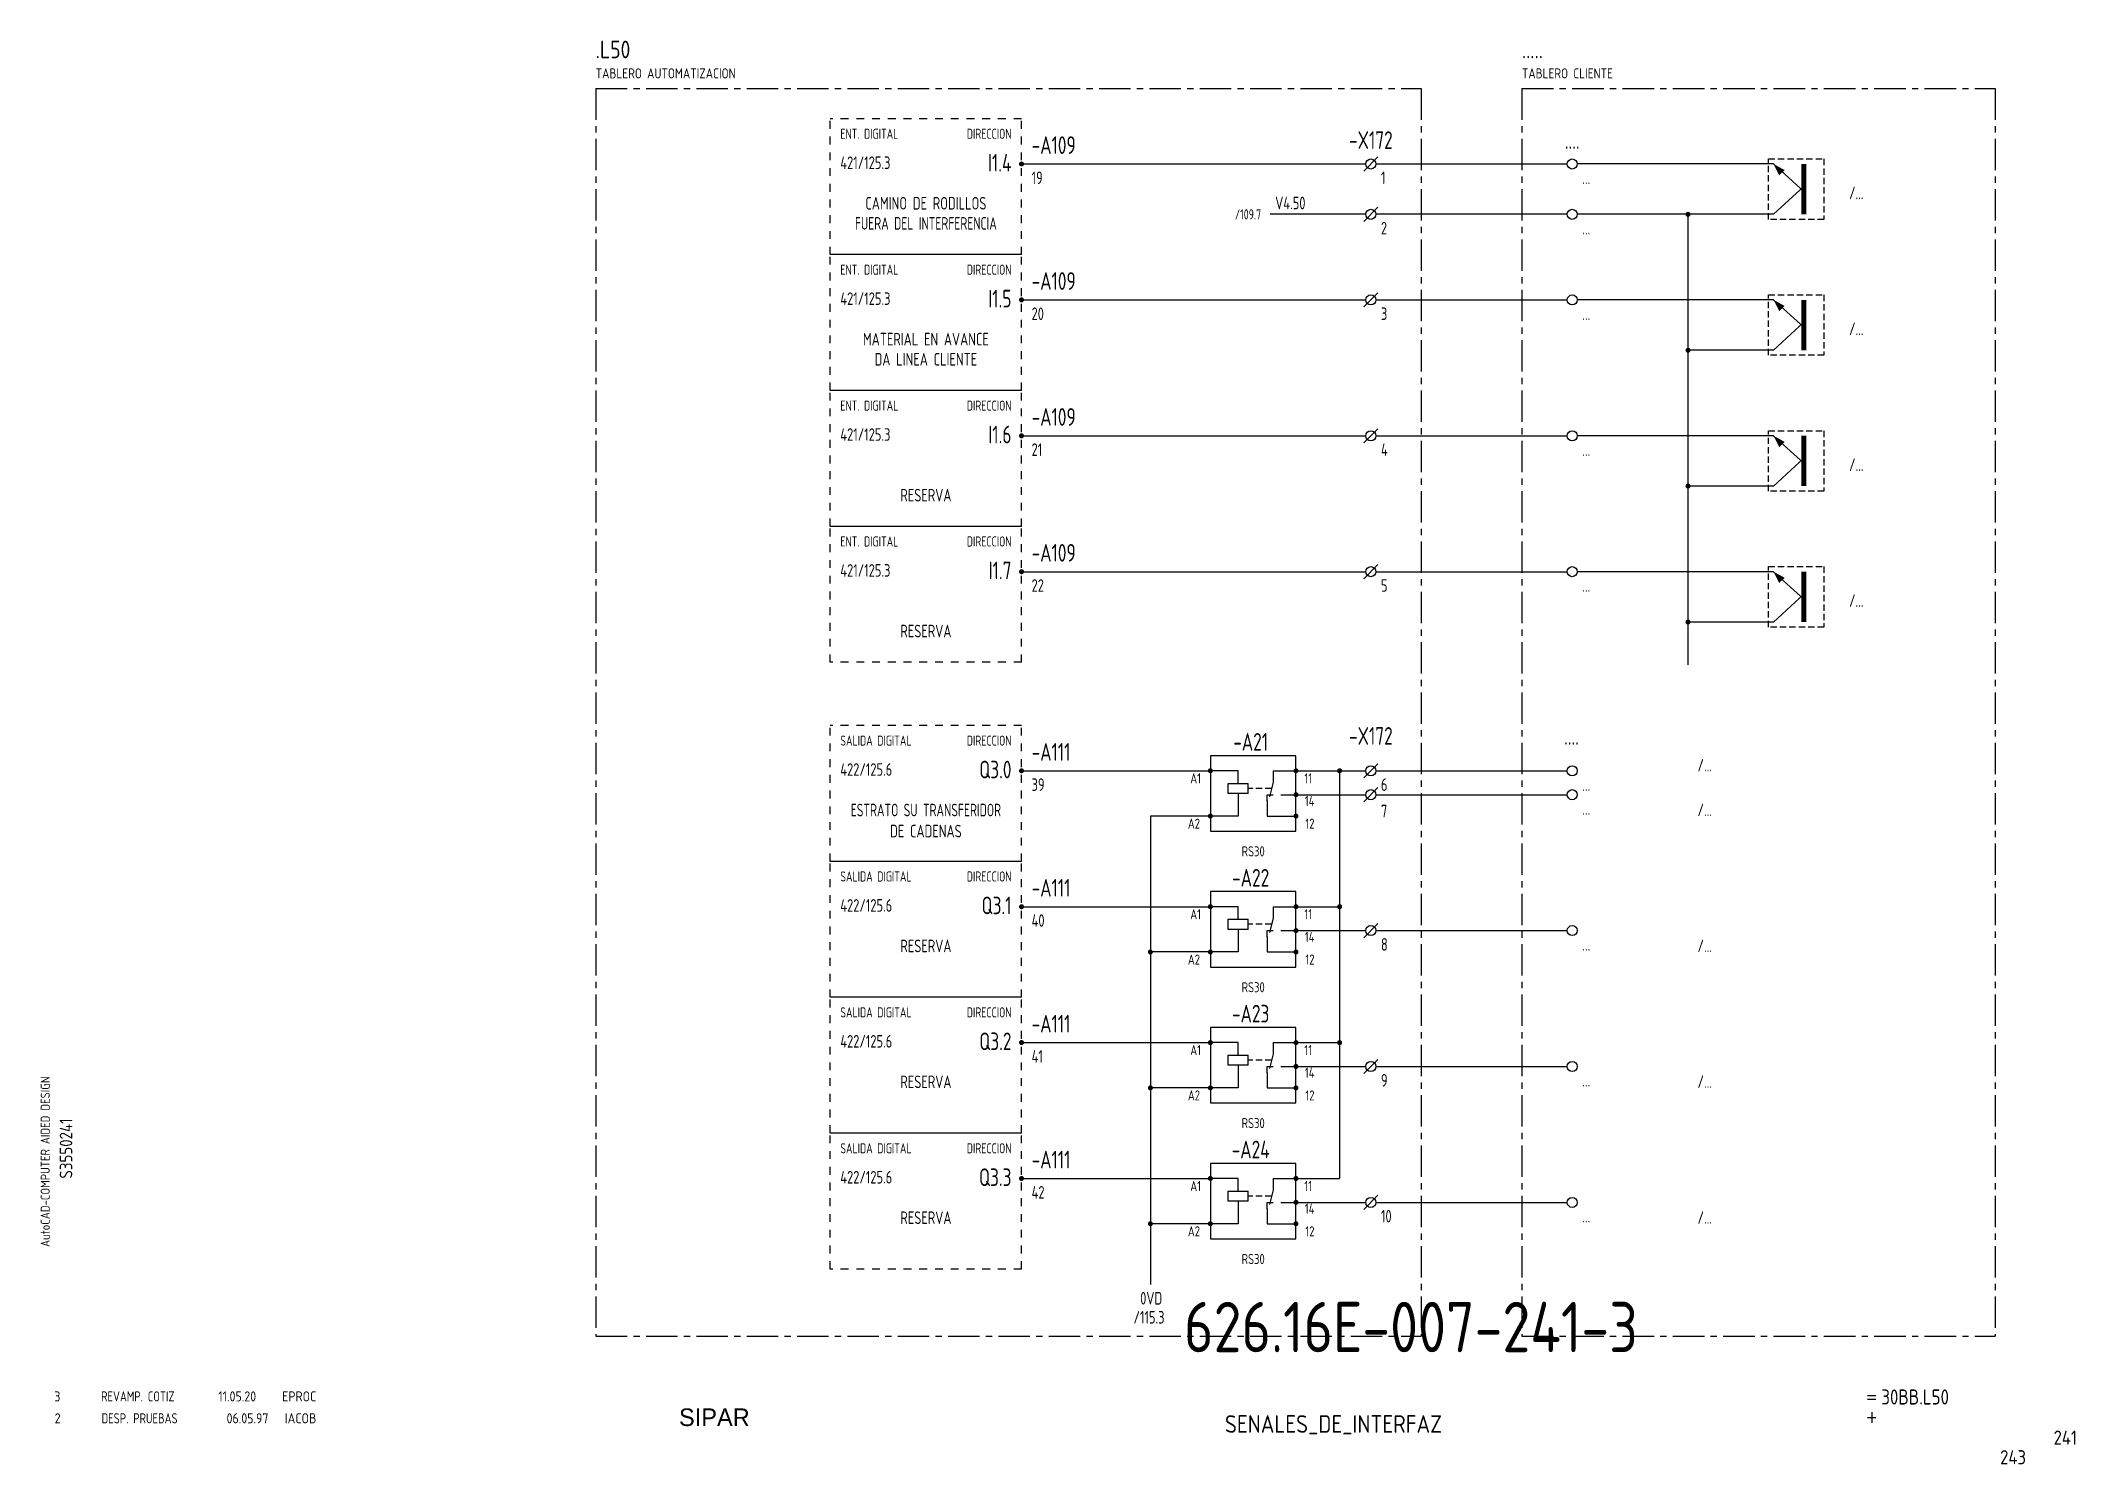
# Model space of a CAD drawing. Extents: x 10 to 414, y 6 to 288.
import ezdxf
from ezdxf.enums import TextEntityAlignment as Align

# ---------------------------------------------------------------- set-up
doc = ezdxf.new("R2010")
doc.units = 0
doc.header["$LTSCALE"] = 5
doc.header["$MEASUREMENT"] = 0
for name, pattern in [('CENTER', [2, 1.25, -0.25, 0.25, -0.25]), ('HIDDEN', [0.375, 0.25, -0.125]), ('HIDDEN1', [0.625, 0.3125, -0.3125])]:
    doc.linetypes.add(name, pattern=pattern)
doc.layers.get('0').update_dxf_attribs({"linetype": 'CONTINUOUS'})
doc.layers.add('CART', color=7, linetype='CONTINUOUS')
doc.styles.add('DIN', font='DIN.shx', dxfattribs={"width": 0.85})
doc.styles.add('N', font='ROMANS', dxfattribs={"width": 0.85, "height": 3})
doc.styles.add('X', font='UNIV.SHX', dxfattribs={"height": 3.5})

# ---------------------------------------------------------------- blocks, each defined once
blk = doc.blocks.new('B5-3')
at = {"linetype": 'Continuous', "const_width": 0.5}
blk.add_lwpolyline([(-0.25, 0, 1), (0.25, 0, 1)], format="xyb", close=True, dxfattribs=at)
blk = doc.blocks.new('REV2')
at = {"color": 3, "style": 'DIN'}
for s, width, p in [('2', 0.9, (12.45, 13.79)), ('DESP. PRUEBAS', 0.8, (21.76, 13.79)), ('06.05.97', 0.9, (46.59, 13.79)), ('IACOB', 0.9, (58.16, 13.79))]:
    blk.add_text(s, height=2, dxfattribs=dict(at, width=width)).set_placement(p)

msp = doc.modelspace()

# ---------------------------------------------------------------- linework, layer by layer
at = {"color": 3, "linetype": 'CENTER'}
for p, q in [((119.92, 279), (283.92, 279)), ((119.92, 279), (119.92, 31.13)), ((283.92, 279), (283.92, 31.13)), ((303.92, 279), (303.92, 31.13)), ((303.92, 279), (397.92, 279)), ((397.92, 279), (397.92, 31.13)), ((119.92, 31.13), (283.92, 31.13)), ((303.92, 31.13), (397.92, 31.13))]:
    msp.add_line(p, q, dxfattribs=at)
at = {"linetype": 'HIDDEN1'}
for p, q in [((204.52, 273), (166.52, 273)), ((166.52, 246), (166.52, 273)), ((204.52, 246), (204.52, 273)), ((166.52, 219), (166.52, 246)), ((204.52, 219), (204.52, 246)), ((166.52, 192), (166.52, 219)), ((204.52, 192), (204.52, 219)), ((166.52, 165), (166.52, 192)), ((204.52, 165), (204.52, 192)), ((204.52, 165), (166.52, 165)), ((166.52, 125.44), (166.52, 152.44)), ((204.52, 152.44), (166.52, 152.44)), ((204.52, 125.44), (204.52, 152.44)), ((166.52, 98.44), (166.52, 125.44)), ((204.52, 98.44), (204.52, 125.44)), ((166.52, 71.44), (166.52, 98.44)), ((204.52, 71.44), (204.52, 98.44)), ((166.52, 44.44), (166.52, 71.44)), ((204.52, 44.44), (204.52, 71.44)), ((204.52, 44.44), (166.52, 44.44))]:
    msp.add_line(p, q, dxfattribs=at)
for p, q in [((204.52, 264), (272.92, 264)), ((274.92, 264), (312.92, 264)), ((353.92, 264), (314.92, 264)), ((359.92, 258.55), (353.92, 264)), ((359.92, 259.55), (353.92, 254)), ((272.92, 254), (253.92, 254)), ((312.92, 254), (274.92, 254)), ((336.92, 254), (314.92, 254)), ((336.92, 164.46), (336.92, 254)), ((352.92, 254), (336.92, 254)), ((353.92, 254), (352.92, 254)), ((204.52, 237), (272.92, 237)), ((274.92, 237), (312.92, 237)), ((353.92, 237), (314.92, 237)), ((359.92, 231.55), (353.92, 237)), ((359.92, 232.55), (353.92, 227)), ((352.92, 227), (336.92, 227)), ((353.92, 227), (352.92, 227)), ((204.52, 210), (272.92, 210)), ((274.92, 210), (312.92, 210)), ((353.92, 210), (314.92, 210)), ((359.92, 204.55), (353.92, 210)), ((359.92, 205.55), (353.92, 200)), ((352.92, 200), (336.92, 200)), ((353.92, 200), (352.92, 200)), ((204.52, 183), (272.92, 183)), ((274.92, 183), (312.92, 183)), ((353.92, 183), (314.92, 183)), ((359.92, 177.55), (353.92, 183)), ((359.92, 178.55), (353.92, 173)), ((352.92, 173), (336.92, 173)), ((353.92, 173), (352.92, 173)), ((204.52, 143.44), (242.04, 143.44)), ((247.54, 143.44), (242.04, 143.44)), ((254.54, 143.44), (259.04, 143.44)), ((254.54, 143.44), (254.54, 141.19)), ((259.04, 143.44), (272.92, 143.44)), ((274.92, 143.44), (312.92, 143.44)), ((247.54, 137.44), (247.54, 134.44)), ((253.29, 138.69), (254.54, 138.69)), ((253.29, 137.44), (253.29, 138.69)), ((253.29, 137.44), (253.29, 134.44)), ((254.54, 141.19), (253.76, 138.29)), ((259.04, 138.69), (272.92, 138.69)), ((274.92, 138.69), (312.92, 138.69)), ((247.54, 134.44), (242.04, 134.44)), ((253.29, 134.44), (259.04, 134.44)), ((204.52, 116.44), (242.04, 116.44)), ((247.54, 116.44), (242.04, 116.44)), ((254.54, 114.19), (253.76, 111.29)), ((254.54, 116.44), (254.54, 114.19)), ((254.54, 116.44), (259.04, 116.44)), ((259.04, 116.44), (267.71, 116.44)), ((247.54, 110.44), (247.54, 107.44)), ((253.29, 110.44), (253.29, 111.69)), ((253.29, 111.69), (254.54, 111.69)), ((253.29, 110.44), (253.29, 107.44)), ((259.04, 111.69), (272.92, 111.69)), ((274.92, 111.69), (312.92, 111.69)), ((247.54, 107.44), (242.04, 107.44)), ((253.29, 107.44), (259.04, 107.44)), ((204.52, 89.44), (242.04, 89.44)), ((247.54, 89.44), (242.04, 89.44)), ((254.54, 89.44), (254.54, 87.19)), ((254.54, 89.44), (259.04, 89.44)), ((259.04, 89.44), (267.71, 89.44)), ((254.54, 87.19), (253.76, 84.29)), ((247.54, 83.44), (247.54, 80.44)), ((253.29, 83.44), (253.29, 84.69)), ((253.29, 84.69), (254.54, 84.69)), ((253.29, 83.44), (253.29, 80.44)), ((259.04, 84.69), (272.92, 84.69)), ((274.92, 84.69), (312.92, 84.69)), ((247.54, 80.44), (242.04, 80.44)), ((253.29, 80.44), (259.04, 80.44)), ((204.52, 62.44), (242.04, 62.44)), ((247.54, 62.44), (242.04, 62.44)), ((254.54, 62.44), (254.54, 60.19)), ((254.54, 62.44), (259.04, 62.44)), ((259.04, 62.44), (267.71, 62.44)), ((253.29, 56.44), (253.29, 57.69)), ((253.29, 57.69), (254.54, 57.69)), ((254.54, 60.19), (253.76, 57.29)), ((259.04, 57.69), (272.92, 57.69)), ((274.92, 57.69), (312.92, 57.69)), ((247.54, 53.44), (242.04, 53.44)), ((247.54, 56.44), (247.54, 53.44)), ((253.29, 56.44), (253.29, 53.44)), ((253.29, 53.44), (259.04, 53.44))]:
    msp.add_line(p, q)
at = {"linetype": 'Continuous'}
for p, q in [((275.33, 265.41), (272.5, 262.59)), ((275.33, 255.41), (272.5, 252.59)), ((204.52, 246), (166.52, 246)), ((275.33, 238.41), (272.5, 235.59)), ((204.52, 219), (166.52, 219)), ((275.33, 211.41), (272.5, 208.59)), ((204.52, 192), (166.52, 192)), ((275.33, 184.41), (272.5, 181.59)), ((247.54, 140.94), (247.54, 143.44)), ((267.71, 143.44), (267.71, 62.44)), ((275.33, 144.85), (272.5, 142.03)), ((245.54, 140.94), (249.54, 140.94)), ((245.54, 138.94), (245.54, 140.94)), ((249.54, 138.94), (245.54, 138.94)), ((247.54, 138.94), (247.54, 137.44)), ((249.54, 138.94), (249.54, 140.94)), ((256.04, 138.69), (258.54, 138.69)), ((275.33, 140.1), (272.5, 137.28)), ((242.04, 134.44), (230.12, 134.44)), ((230.12, 134.44), (230.12, 41.36)), ((204.52, 125.44), (166.52, 125.44)), ((245.54, 113.94), (249.54, 113.94)), ((245.54, 111.94), (245.54, 113.94)), ((247.54, 113.94), (247.54, 116.44)), ((249.54, 111.94), (249.54, 113.94)), ((249.54, 111.94), (245.54, 111.94)), ((247.54, 111.94), (247.54, 110.44)), ((256.04, 111.69), (258.54, 111.69)), ((275.33, 113.1), (272.5, 110.28)), ((242.04, 107.44), (230.12, 107.44)), ((204.52, 98.44), (166.52, 98.44)), ((247.54, 86.94), (247.54, 89.44)), ((245.54, 86.94), (249.54, 86.94)), ((245.54, 84.94), (245.54, 86.94)), ((249.54, 84.94), (245.54, 84.94)), ((247.54, 84.94), (247.54, 83.44)), ((249.54, 84.94), (249.54, 86.94)), ((275.33, 86.1), (272.5, 83.28)), ((256.04, 84.69), (258.54, 84.69)), ((242.04, 80.44), (230.12, 80.44)), ((204.52, 71.44), (166.52, 71.44)), ((247.54, 59.94), (247.54, 62.44)), ((245.54, 59.94), (249.54, 59.94)), ((245.54, 57.94), (245.54, 59.94)), ((249.54, 57.94), (245.54, 57.94)), ((247.54, 57.94), (247.54, 56.44)), ((249.54, 57.94), (249.54, 59.94)), ((256.04, 57.69), (258.54, 57.69)), ((275.33, 59.1), (272.5, 56.28)), ((242.04, 53.44), (230.12, 53.44))]:
    msp.add_line(p, q, dxfattribs=at)
at = {"linetype": 'HIDDEN'}
for p, q in [((352.92, 265), (363.92, 265)), ((352.92, 253), (352.92, 265)), ((363.92, 265), (363.92, 253)), ((363.92, 253), (352.92, 253)), ((352.92, 238), (363.92, 238)), ((352.92, 226), (352.92, 238)), ((363.92, 238), (363.92, 226)), ((363.92, 226), (352.92, 226)), ((352.92, 211), (363.92, 211)), ((352.92, 199), (352.92, 211)), ((363.92, 211), (363.92, 199)), ((363.92, 199), (352.92, 199)), ((352.92, 184), (363.92, 184)), ((352.92, 172), (352.92, 184)), ((363.92, 184), (363.92, 172)), ((363.92, 172), (352.92, 172)), ((254.2, 139.94), (249.54, 139.94)), ((254.2, 112.94), (249.54, 112.94)), ((254.2, 85.94), (249.54, 85.94)), ((254.2, 58.94), (249.54, 58.94))]:
    msp.add_line(p, q, dxfattribs=at)
at = {"color": 3}
for p, q in [((242.04, 146.44), (242.04, 131.44)), ((259.04, 146.44), (242.04, 146.44)), ((259.04, 131.44), (259.04, 146.44)), ((242.04, 131.44), (259.04, 131.44)), ((259.04, 119.44), (242.04, 119.44)), ((242.04, 119.44), (242.04, 104.44)), ((259.04, 104.44), (259.04, 119.44)), ((242.04, 104.44), (259.04, 104.44)), ((259.04, 92.44), (242.04, 92.44)), ((242.04, 92.44), (242.04, 77.44)), ((259.04, 77.44), (259.04, 92.44)), ((242.04, 77.44), (259.04, 77.44)), ((259.04, 65.44), (242.04, 65.44)), ((242.04, 65.44), (242.04, 50.44)), ((259.04, 50.44), (259.04, 65.44)), ((242.04, 50.44), (259.04, 50.44))]:
    msp.add_line(p, q, dxfattribs=at)
for points in [[(353.92, 264, 0, 1.5, 0), (355.58, 262.27, 1.5, 1.5, 0)], [(353.92, 237, 0, 1.5, 0), (355.58, 235.27, 1.5, 1.5, 0)], [(353.92, 210, 0, 1.5, 0), (355.58, 208.27, 1.5, 1.5, 0)], [(353.92, 183, 0, 1.5, 0), (355.58, 181.27, 1.5, 1.5, 0)]]:
    msp.add_lwpolyline(points, format="xyseb")
at = {"const_width": 1}
for points in [[(359.92, 254), (359.92, 264)], [(359.92, 227), (359.92, 237)], [(359.92, 200), (359.92, 210)], [(359.92, 173), (359.92, 183)]]:
    msp.add_lwpolyline(points, dxfattribs=at)
at = {"const_width": 0.5}
for points in [[(336.67, 254, 1), (337.17, 254, 1)], [(336.67, 227, 1), (337.17, 227, 1)], [(336.67, 200, 1), (337.17, 200, 1)], [(336.67, 173, 1), (337.17, 173, 1)]]:
    msp.add_lwpolyline(points, format="xyb", close=True, dxfattribs=at)
at = {"linetype": 'Continuous', "const_width": 0.5}
for points in [[(242.29, 143.44, -1), (241.79, 143.44, -1)], [(259.29, 143.44, -1), (258.79, 143.44, -1)], [(267.46, 143.44, 1), (267.96, 143.44, 1)], [(259.29, 138.69, -1), (258.79, 138.69, -1)], [(242.29, 134.44, -1), (241.79, 134.44, -1)], [(259.29, 134.44, -1), (258.79, 134.44, -1)], [(242.29, 116.44, -1), (241.79, 116.44, -1)], [(259.29, 116.44, -1), (258.79, 116.44, -1)], [(267.46, 116.44, 1), (267.96, 116.44, 1)], [(259.29, 111.69, -1), (258.79, 111.69, -1)], [(229.87, 107.44, 1), (230.37, 107.44, 1)], [(242.29, 107.44, -1), (241.79, 107.44, -1)], [(259.29, 107.44, -1), (258.79, 107.44, -1)], [(242.29, 89.44, -1), (241.79, 89.44, -1)], [(259.29, 89.44, -1), (258.79, 89.44, -1)], [(267.46, 89.44, 1), (267.96, 89.44, 1)], [(259.29, 84.69, -1), (258.79, 84.69, -1)], [(229.87, 80.44, 1), (230.37, 80.44, 1)], [(242.29, 80.44, -1), (241.79, 80.44, -1)], [(259.29, 80.44, -1), (258.79, 80.44, -1)], [(242.29, 62.44, -1), (241.79, 62.44, -1)], [(259.29, 62.44, -1), (258.79, 62.44, -1)], [(259.29, 57.69, -1), (258.79, 57.69, -1)], [(229.87, 53.44, 1), (230.37, 53.44, 1)], [(242.29, 53.44, -1), (241.79, 53.44, -1)], [(259.29, 53.44, -1), (258.79, 53.44, -1)]]:
    msp.add_lwpolyline(points, format="xyb", close=True, dxfattribs=at)
for centre in [(273.92, 264), (313.92, 264), (273.92, 254), (313.92, 254), (273.92, 237), (313.92, 237), (273.92, 210), (313.92, 210), (273.92, 183), (313.92, 183), (273.92, 143.44), (313.92, 143.44), (273.92, 138.69), (313.92, 138.69), (273.92, 111.69), (313.92, 111.69), (273.92, 84.69), (313.92, 84.69), (273.92, 57.69), (313.92, 57.69)]:
    msp.add_circle(centre, 1)

# ---------------------------------------------------------------- block references
for p in [(204.52, 264), (204.52, 237), (204.52, 210), (204.52, 183), (204.52, 143.44), (204.52, 116.44), (204.52, 89.44), (204.52, 62.44)]:
    msp.add_blockref('B5-3', p)
at = {"linetype": 'Continuous'}
msp.add_blockref('REV2', (0, 0), dxfattribs=at)

# ---------------------------------------------------------------- texts
at = {"color": 3, "style": 'DIN'}
for s, height, width, p in [('.L50', 3.5, 0.85, (119.92, 285)), ('.....', 3.5, 0.85, (303.92, 285)), ('-A109  ', 3.5, 0.75, (206.52, 266)), ('-A109  ', 3.5, 0.75, (206.52, 239)), ('-A109  ', 3.5, 0.75, (206.52, 212)), ('-A109  ', 3.5, 0.75, (206.52, 185)), ('-A111', 3.5, 0.75, (206.52, 145.44)), ('-A111', 3.5, 0.75, (206.52, 118.44)), ('-A111', 3.5, 0.75, (206.52, 91.44)), ('-A111', 3.5, 0.75, (206.52, 64.44)), ('3', 2, 0.9, (12.37, 18.14)), ('REVAMP. COTIZ', 2, 0.8, (21.68, 18.14)), ('11.05.20', 2, 0.9, (44.96, 18.14)), ('EPROC', 2, 0.9, (57.64, 18.14))]:
    msp.add_text(s, height=height, dxfattribs=dict(at, width=width)).set_placement(p)
at = {"style": 'DIN'}
for s, height, width, p in [('TABLERO AUTOMATIZACION', 2, 0.85, (119.92, 281)), ('TABLERO CLIENTE', 2, 0.85, (303.92, 281)), ('421/125.3', 2.5, 0.75, (168.52, 263)), ('19', 2.5, 0.75, (206.52, 260)), ('1', 2.5, 0.75, (275.92, 260)), ('...', 2.5, 0.75, (315.92, 260)), ('/...', 2.5, 0.75, (368.92, 257)), ('/109.7', 2, 0.75, (246.92, 253, 2)), ('V4.50', 2.5, 0.75, (254.92, 255)), ('2', 2.5, 0.75, (275.92, 250)), ('...', 2.5, 0.75, (315.92, 250)), ('421/125.3', 2.5, 0.75, (168.52, 236)), ('20', 2.5, 0.75, (206.52, 233)), ('3', 2.5, 0.75, (275.92, 233)), ('...', 2.5, 0.75, (315.92, 233)), ('/...', 2.5, 0.75, (368.92, 230)), ('421/125.3', 2.5, 0.75, (168.52, 209)), ('21', 2.5, 0.75, (206.52, 206)), ('4', 2.5, 0.75, (275.92, 206)), ('...', 2.5, 0.75, (315.92, 206)), ('/...', 2.5, 0.75, (368.92, 203)), ('421/125.3', 2.5, 0.75, (168.52, 182)), ('22', 2.5, 0.75, (206.52, 179)), ('5', 2.5, 0.75, (275.92, 179)), ('...', 2.5, 0.75, (315.92, 179)), ('/...', 2.5, 0.75, (368.92, 176)), ('/...', 2.5, 0.75, (338.81, 143.32)), ('422/125.6', 2.5, 0.75, (168.52, 142.44)), ('39', 2.5, 0.75, (206.52, 139.44)), ('6', 2.5, 0.75, (275.92, 139.44)), ('...', 2.5, 0.75, (315.92, 139.44)), ('7', 2.5, 0.75, (275.92, 134.19)), ('...', 2.5, 0.75, (315.92, 134.69)), ('/...', 2.5, 0.75, (338.81, 134.43)), ('422/125.6', 2.5, 0.75, (168.52, 115.44)), ('40', 2.5, 0.75, (206.52, 112.44)), ('8', 2.5, 0.75, (275.92, 107.69)), ('/...', 2.5, 0.75, (338.81, 107.43)), ('...', 2.5, 0.75, (315.92, 107.69)), ('422/125.6', 2.5, 0.75, (168.52, 88.44)), ('41', 2.5, 0.75, (206.52, 85.44)), ('9', 2.5, 0.75, (275.92, 80.69)), ('...', 2.5, 0.75, (315.92, 80.69)), ('/...', 2.5, 0.75, (338.81, 80.43)), ('422/125.6', 2.5, 0.75, (168.52, 61.44)), ('42', 2.5, 0.75, (206.52, 58.44)), ('10', 2.5, 0.75, (275.92, 53.69)), ('...', 2.5, 0.75, (315.92, 53.69)), ('/...', 2.5, 0.75, (338.81, 53.43)), ('0VD', 2.5, 0.75, (228.09, 37.39)), ('/115.3', 2.5, 0.75, (226.76, 33.61))]:
    msp.add_text(s, height=height, dxfattribs=dict(at, width=width)).set_placement(p)
at = {"color": 1, "style": 'DIN'}
for s, width, p in [('ENT. DIGITAL', 0.75, (168.52, 269)), ('ENT. DIGITAL', 0.75, (168.52, 242)), ('ENT. DIGITAL', 0.75, (168.52, 215)), ('ENT. DIGITAL', 0.75, (168.52, 188)), ('SALIDA DIGITAL', 0.75, (168.52, 148.44)), ('A1', 0.8, (238.04, 140.94)), ('A2', 0.8, (237.56, 131.94)), ('SALIDA DIGITAL', 0.75, (168.52, 121.44)), ('A1', 0.8, (238.04, 113.94)), ('A2', 0.8, (237.56, 104.94)), ('SALIDA DIGITAL', 0.75, (168.52, 94.44)), ('A1', 0.8, (238.04, 86.94)), ('A2', 0.8, (237.56, 77.94)), ('SALIDA DIGITAL', 0.75, (168.52, 67.44)), ('A1', 0.8, (238.04, 59.94)), ('A2', 0.8, (237.56, 50.94))]:
    msp.add_text(s, height=2, dxfattribs=dict(at, width=width)).set_placement(p)
for s, width, p in [('DIRECCION', 0.75, (202.52, 269)), ('DIRECCION', 0.75, (202.52, 242)), ('DIRECCION', 0.75, (202.52, 215)), ('DIRECCION', 0.75, (202.52, 188)), ('DIRECCION', 0.75, (202.52, 148.44)), ('11', 0.8, (262.24, 140.94)), ('14', 0.8, (262.72, 136.44)), ('12', 0.8, (262.72, 131.94)), ('DIRECCION', 0.75, (202.52, 121.44)), ('11', 0.8, (262.24, 113.94)), ('14', 0.8, (262.72, 109.44)), ('12', 0.8, (262.72, 104.94)), ('DIRECCION', 0.75, (202.52, 94.44)), ('11', 0.8, (262.24, 86.94)), ('14', 0.8, (262.72, 82.44)), ('12', 0.8, (262.72, 77.94)), ('DIRECCION', 0.75, (202.52, 67.44)), ('11', 0.8, (262.24, 59.94)), ('14', 0.8, (262.72, 55.44)), ('12', 0.8, (262.72, 50.94))]:
    msp.add_text(s, height=2, dxfattribs=dict(at, width=width)).set_placement(p, align=Align.RIGHT)
at = {"color": 3, "style": 'DIN', "width": 0.75}
for s, p in [('-X172', (273.92, 267)), ('....', (313.92, 267)), ('-A21', (250.04, 147.44)), ('-X172', (273.92, 148.62)), ('....', (313.77, 148.62)), ('-A22', (250.04, 120.44)), ('-A23', (250.04, 93.44)), ('-A24', (250.04, 66.44))]:
    msp.add_text(s, height=3.5, dxfattribs=at).set_placement(p, align=Align.CENTER)
for s, p in [('I1.4', (202.52, 262.5)), ('I1.5', (202.52, 235.5)), ('I1.6', (202.52, 208.5)), ('I1.7', (202.52, 181.5)), ('Q3.0', (202.52, 141.94)), ('Q3.1', (202.52, 114.94)), ('Q3.2', (202.52, 87.94)), ('Q3.3', (202.52, 60.94))]:
    msp.add_text(s, height=3.5, dxfattribs=at).set_placement(p, align=Align.RIGHT)
at = {"style": 'DIN'}
for s, height, width, p in [('CAMINO DE RODILLOS', 2.5, 0.75, (185.52, 254.95)), ('FUERA DEL INTERFERENCIA', 2.5, 0.7, (185.52, 250.95)), ('MATERIAL EN AVANCE', 2.5, 0.75, (185.52, 227.95)), ('DA LINEA CLIENTE', 2.5, 0.75, (185.52, 223.95)), ('RESERVA', 2.5, 0.75, (185.52, 196.95)), ('RESERVA', 2.5, 0.75, (185.52, 169.95)), ('ESTRATO SU TRANSFERIDOR', 2.5, 0.7, (185.52, 134.39)), ('DE CADENAS', 2.5, 0.75, (185.52, 130.21)), ('RS30', 2, 0.8, (250.54, 126.44)), ('RESERVA', 2.5, 0.75, (185.52, 107.39)), ('RS30', 2, 0.8, (250.54, 99.44)), ('RESERVA', 2.5, 0.75, (185.52, 80.39)), ('RS30', 2, 0.8, (250.54, 72.44)), ('RESERVA', 2.5, 0.75, (185.52, 53.39)), ('RS30', 2, 0.8, (250.54, 45.44))]:
    msp.add_text(s, height=height, dxfattribs=dict(at, width=width)).set_placement(p, align=Align.CENTER)
at = {"color": 2, "insert": (236.8, 37.92), "char_height": 10, "width": 111.0411, "attachment_point": 1, "style": 'DIN'}
msp.add_mtext('626.16E-007-241-3', dxfattribs=at)
at = {"layer": 'CART', "color": 1, "style": 'DIN', "width": 0.9}
msp.add_text('AutoCAD-COMPUTER AIDED DESIGN', height=1.8, rotation=90, dxfattribs=at).set_placement((11.47, 48.84))
at = {"layer": 'CART', "color": 3, "style": 'N', "width": 0.85}
for s, p in [('=', (372.24, 17.91)), ('+', (372.24, 13.87))]:
    msp.add_text(s, height=2.5, dxfattribs=at).set_placement(p)
at = {"layer": 'CART', "color": 3, "style": 'DIN', "width": 0.9, "flags": 1}
msp.add_attdef('S3550241', text='', height=2.5, rotation=90, dxfattribs=at).set_placement((15.95, 68.38), align=Align.CENTER)
at = {"layer": 'CART', "color": 3, "style": 'DIN', "width": 0.85}
msp.add_attdef('30BB.L50', text='', height=3, dxfattribs=at).set_placement((375.33, 16.63), align=Align.BOTTOM_LEFT)
at = {"layer": 'CART', "color": 6, "style": 'X', "flags": 1}
msp.add_attdef('SIPAR', text='', height=3.5, dxfattribs=at).set_placement((143.5, 15), align=Align.MIDDLE)
at = {"layer": 'CART', "color": 2, "style": 'DIN', "width": 0.9, "flags": 1}
msp.add_attdef('SENALES_DE_INTERFAZ', text='', height=3.5, dxfattribs=at).set_placement((266.5, 13.5), align=Align.MIDDLE)
msp.add_attdef('241', text='', height=2.8, dxfattribs=at).set_placement((414.2, 9.56), align=Align.RIGHT)
at = {"layer": 'CART', "color": 7, "style": 'DIN', "width": 0.9, "flags": 1}
msp.add_attdef('243', (398.93, 5.65), '', height=2.8, dxfattribs=at)

doc.saveas('drawing.dxf')
